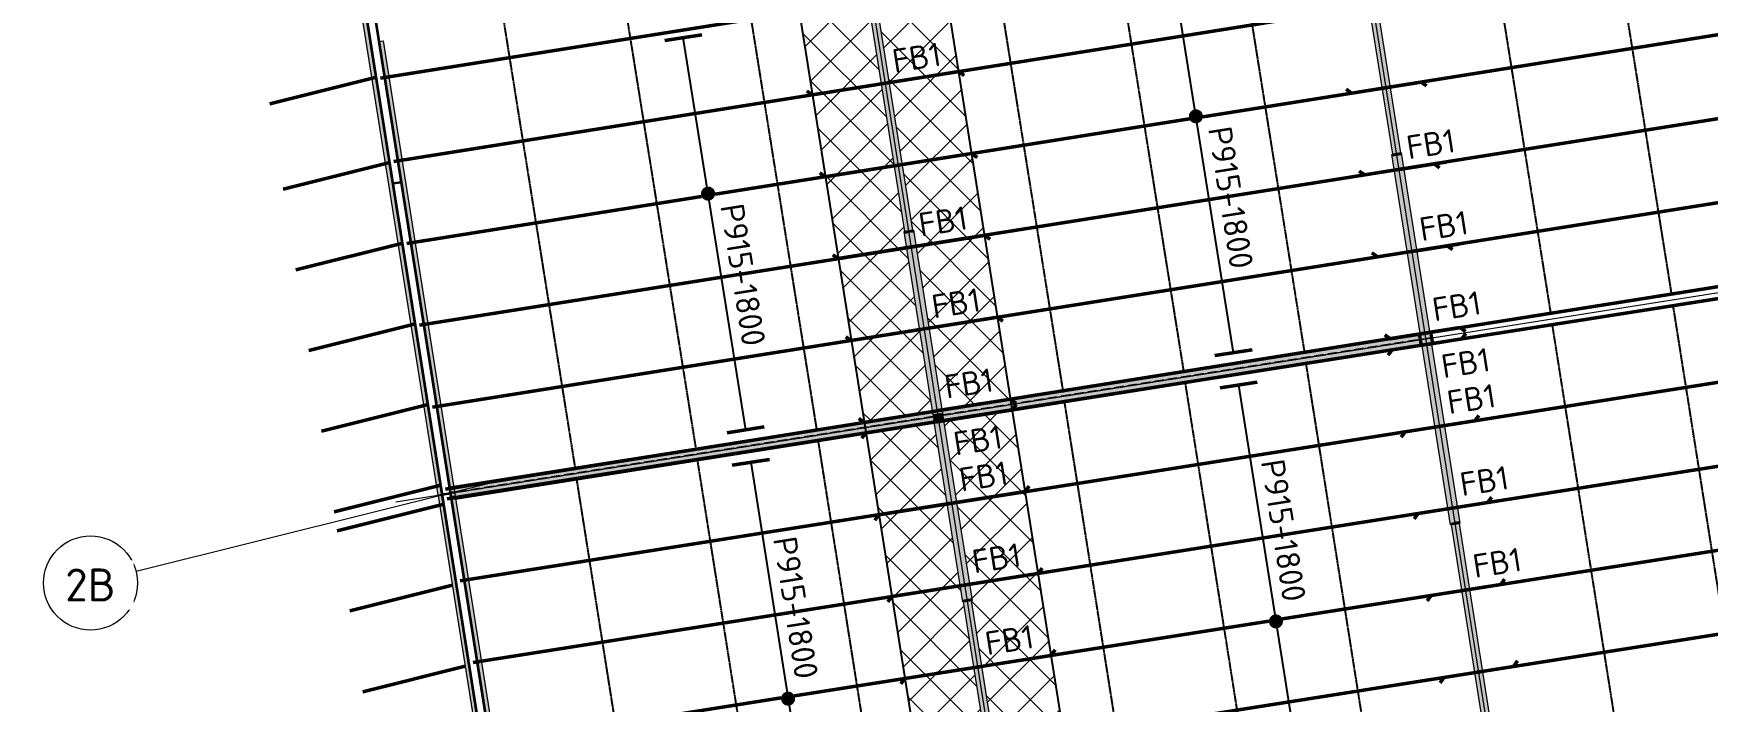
# Model space of a CAD drawing. Header units: millimetres. Extents: x 632 to 248581, y -2790 to 4057238.
# Drawn here: x 25922 to 61512, y 4014348 to 4028550 of the extents above; entities that cross this region are included whole.
import ezdxf

# ---------------------------------------------------------------- set-up
doc = ezdxf.new("R2010")
doc.units = ezdxf.units.MM
for name, pattern in [('Dash', [7, 5, -2]), ('Hidden', [4, 3, -1]), ('Hidden Half', [3, 2, -1])]:
    doc.linetypes.add(name, pattern=pattern)
for name, color, linetype, lineweight in [('A-010-M_LINE', 90, 'Continuous', 13), ('A-200-M_WALL_EXT', 113, 'Continuous', 13), ('S-280-A_STRUCT_FRAME', 2, 'Continuous', 18), ('S-280-M_COLUMN', 52, 'Continuous', 13), ('S-280-M_STRUCT_FRAME', 12, 'Continuous', 13), ('S-280-MH_COLUMN', 52, 'Hidden Half', 13), ('Z-000-T_TEXT', 131, 'Continuous', 25), ('Z-030-M_GRID', 191, 'Continuous', 13), ('Z-033_T_GRIDREF', 31, 'Continuous', 13), ('Z-060-M_DETAIL', 92, 'Continuous', 25)]:
    doc.layers.add(name, color=color, linetype=linetype, lineweight=lineweight)
doc.styles.add('ISOCPEUR_1', font='isocpeur.ttf', dxfattribs={"height": 700})
doc.styles.add('ISOCPEUR_2', font='isocpeur.ttf', dxfattribs={"height": 500})
doc.styles.add('ISOCPEUR_3', font='isocpeur.ttf', dxfattribs={"height": 2.5})

# ---------------------------------------------------------------- blocks, each defined once
blk = doc.blocks.new('NRP_Framing-Steel-Purlin Z - P916 - EZ250-24-4044938-S6_011 - UPPER PURLIN PLAN - PART 3')
at = {"layer": 'S-280-M_STRUCT_FRAME', "color": 1, "lineweight": 50}
blk.add_line((-2326709, 4027054), (-2324469, 4027613), dxfattribs=at)
blk = doc.blocks.new('NRP_Framing-Steel-Purlin Z - P916 - EZ250-24-4051348-S6_011 - UPPER PURLIN PLAN - PART 3')
at = {"layer": 'S-280-M_STRUCT_FRAME', "color": 1, "lineweight": 50}
blk.add_line((-2326421, 4025239), (-2324181, 4025798), dxfattribs=at)
blk = doc.blocks.new('NRP_Framing-Steel-Purlin Z - P916 - EZ250-24-4051337-S6_011 - UPPER PURLIN PLAN - PART 3')
at = {"layer": 'S-280-M_STRUCT_FRAME', "color": 1, "lineweight": 50}
blk.add_line((-2326150, 4023525), (-2323910, 4024083), dxfattribs=at)
blk = doc.blocks.new('NRP_Framing-Steel-Purlin Z - P916 - EZ250-24-4051338-S6_011 - UPPER PURLIN PLAN - PART 3')
at = {"layer": 'S-280-M_STRUCT_FRAME', "color": 1, "lineweight": 50}
blk.add_line((-2325878, 4021810), (-2323638, 4022369), dxfattribs=at)
blk = doc.blocks.new('NRP_Framing-Steel-Purlin Z - P916 - EZ250-24-4051339-S6_011 - UPPER PURLIN PLAN - PART 3')
at = {"layer": 'S-280-M_STRUCT_FRAME', "color": 1, "lineweight": 50}
blk.add_line((-2325607, 4020096), (-2323367, 4020655), dxfattribs=at)
blk = doc.blocks.new('NRP_Framing-Steel-Purlin Z - P916 - EZ250-24-4045172-S6_011 - UPPER PURLIN PLAN - PART 3')
at = {"layer": 'S-280-M_STRUCT_FRAME', "color": 1, "lineweight": 50}
blk.add_line((-2325335, 4018381), (-2323071, 4018946), dxfattribs=at)
blk = doc.blocks.new('NRP_Framing-Steel-Purlin Z - P915 - EZ250-19-4046628-S6_011 - UPPER PURLIN PLAN - PART 3')
at = {"layer": 'S-280-M_STRUCT_FRAME', "color": 3, "lineweight": 50}
for p, q in [((-2248122, 4021500), (-2259976, 4019630)), ((-2248039, 4021614), (-2248122, 4021500)), ((-2259976, 4019630), (-2260059, 4019516))]:
    blk.add_line(p, q, dxfattribs=at)
blk = doc.blocks.new('NRP_Framing-Steel-Purlin Z - P916 - EZ250-24-4046571-S6_011 - UPPER PURLIN PLAN - PART 3')
at = {"layer": 'S-280-M_STRUCT_FRAME', "color": 1, "lineweight": 50}
for p, q in [((-2312341, 4029512), (-2324353, 4027601)), ((-2312227, 4029429), (-2312341, 4029512))]:
    blk.add_line(p, q, dxfattribs=at)
blk = doc.blocks.new('NRP_Framing-Steel-Purlin Z - P914 - EZ250-15-4047701-S6_011 - UPPER PURLIN PLAN - PART 3')
at = {"layer": 'S-280-M_STRUCT_FRAME', "color": 150, "lineweight": 50}
for p, q in [((-2249423, 4030349), (-2249506, 4030235)), ((-2249506, 4030235), (-2261359, 4028366)), ((-2261359, 4028366), (-2261443, 4028252))]:
    blk.add_line(p, q, dxfattribs=at)
blk = doc.blocks.new('NRP_Framing-Steel-Purlin Z - P915 - EZ250-19-4046630-S6_011 - UPPER PURLIN PLAN - PART 3')
at = {"layer": 'S-280-M_STRUCT_FRAME', "color": 3, "lineweight": 50}
for p, q in [((-2299981, 4013322), (-2312650, 4011324)), ((-2299898, 4013436), (-2299981, 4013322)), ((-2312650, 4011324), (-2312733, 4011210))]:
    blk.add_line(p, q, dxfattribs=at)
blk = doc.blocks.new('NRP_Framing-Steel-Purlin Z - P915 - EZ250-19-4047691-S6_011 - UPPER PURLIN PLAN - PART 3')
at = {"layer": 'S-280-M_STRUCT_FRAME', "color": 3, "lineweight": 50}
for p, q in [((-2310839, 4020664), (-2310922, 4020550)), ((-2310922, 4020550), (-2322936, 4018656))]:
    blk.add_line(p, q, dxfattribs=at)
blk = doc.blocks.new('NRP_Framing-Steel-Purlin Z - P914 - EZ250-15-4047702-S6_011 - UPPER PURLIN PLAN - PART 3')
at = {"layer": 'S-280-M_STRUCT_FRAME', "color": 150, "lineweight": 50}
for p, q in [((-2249555, 4030544), (-2261406, 4028659)), ((-2249440, 4030462), (-2249555, 4030544)), ((-2261406, 4028659), (-2261520, 4028742))]:
    blk.add_line(p, q, dxfattribs=at)
blk = doc.blocks.new('NRP_Framing-Steel-Purlin Z - P915 - EZ250-19-4046631-S6_011 - UPPER PURLIN PLAN - PART 3')
at = {"layer": 'S-280-M_STRUCT_FRAME', "color": 3, "lineweight": 50}
for p, q in [((-2302787, 4031032), (-2315452, 4029017)), ((-2302672, 4030949), (-2302787, 4031032)), ((-2315452, 4029017), (-2315567, 4029099))]:
    blk.add_line(p, q, dxfattribs=at)
blk = doc.blocks.new('NRP_Framing-Steel-Purlin Z - P915 - EZ250-19-4047692-S6_011 - UPPER PURLIN PLAN - PART 3')
at = {"layer": 'S-280-M_STRUCT_FRAME', "color": 3, "lineweight": 50}
for p, q in [((-2310958, 4020776), (-2322969, 4018865)), ((-2310844, 4020693), (-2310958, 4020776))]:
    blk.add_line(p, q, dxfattribs=at)
blk = doc.blocks.new('NRP_Framing-Steel-Purlin Z - P915 - EZ250-19-4047824-S6_011 - UPPER PURLIN PLAN - PART 3')
at = {"layer": 'S-280-M_STRUCT_FRAME', "color": 3, "lineweight": 50}
for p, q in [((-2310563, 4018924), (-2310646, 4018810)), ((-2310646, 4018810), (-2322661, 4016915))]:
    blk.add_line(p, q, dxfattribs=at)
blk = doc.blocks.new('NRP_Framing-Steel-Purlin Z - P915 - EZ250-19-V14-S6_011 - UPPER PURLIN PLAN - PART 3')
at = {"layer": 'S-280-M_STRUCT_FRAME', "color": 3, "lineweight": 50}
for p, q in [((-2300538, 4016836), (-2305178, 4016104)), ((-2300455, 4016950), (-2300538, 4016836)), ((-2305466, 4016059), (-2313207, 4014838)), ((-2313207, 4014838), (-2313290, 4014724))]:
    blk.add_line(p, q, dxfattribs=at)
blk = doc.blocks.new('NRP_Framing-Steel-Purlin Z - P915 - EZ250-19-V15-S6_011 - UPPER PURLIN PLAN - PART 3')
at = {"layer": 'S-280-M_STRUCT_FRAME', "color": 3, "lineweight": 50}
for p, q in [((-2310095, 4015329), (-2315551, 4014469)), ((-2310011, 4015443), (-2310095, 4015329)), ((-2315837, 4014423), (-2322109, 4013434))]:
    blk.add_line(p, q, dxfattribs=at)
blk = doc.blocks.new('NRP_Framing-Steel-Purlin Z - P915 - EZ250-19-4048004-S6_011 - UPPER PURLIN PLAN - PART 3')
at = {"layer": 'S-280-M_STRUCT_FRAME', "color": 3, "lineweight": 50}
for p, q in [((-2311233, 4022517), (-2323245, 4020605)), ((-2311119, 4022434), (-2311233, 4022517))]:
    blk.add_line(p, q, dxfattribs=at)
blk = doc.blocks.new('NRP_Framing-Steel-Purlin Z - P915 - EZ250-19-V19-S6_011 - UPPER PURLIN PLAN - PART 3')
at = {"layer": 'S-280-M_STRUCT_FRAME', "color": 3, "lineweight": 50}
for p, q in [((-2302230, 4027518), (-2306869, 4026780)), ((-2302116, 4027435), (-2302230, 4027518)), ((-2307157, 4026734), (-2314896, 4025503)), ((-2314896, 4025503), (-2315010, 4025585))]:
    blk.add_line(p, q, dxfattribs=at)
blk = doc.blocks.new('NRP_Framing-Steel-Purlin Z - P915 - EZ250-19-V20-S6_011 - UPPER PURLIN PLAN - PART 3')
at = {"layer": 'S-280-M_STRUCT_FRAME', "color": 3, "lineweight": 50}
for p, q in [((-2311785, 4025998), (-2317239, 4025130)), ((-2311670, 4025915), (-2311785, 4025998)), ((-2317526, 4025084), (-2323796, 4024087))]:
    blk.add_line(p, q, dxfattribs=at)
blk = doc.blocks.new('NRP_Framing-Steel-Purlin Z - P916 - EZ250-24-4062107-S6_011 - UPPER PURLIN PLAN - PART 3')
at = {"layer": 'S-280-M_STRUCT_FRAME', "color": 1, "lineweight": 50}
blk.add_line((-2322551, 4015096), (-2324729, 4014553), dxfattribs=at)
blk = doc.blocks.new('NRP_Framing-Steel-Purlin Z - P916 - EZ250-24-4062108-S6_011 - UPPER PURLIN PLAN - PART 3')
at = {"layer": 'S-280-M_STRUCT_FRAME', "color": 1, "lineweight": 50}
blk.add_line((-2322823, 4016819), (-2325002, 4016276), dxfattribs=at)
blk = doc.blocks.new('NRP_Framing-Steel-Purlin Z - P916 - EZ250-24-4052267-S6_011 - UPPER PURLIN PLAN - PART 3')
at = {"layer": 'S-280-M_STRUCT_FRAME', "color": 1, "lineweight": 50}
blk.add_line((-2323007, 4018543), (-2325271, 4017979), dxfattribs=at)
blk = doc.blocks.new('NRP_Framing-Steel-EA - RA728 - 90x90x8EA-4104764-S6_011 - UPPER PURLIN PLAN - PART 3')
at = {"layer": 'S-280-M_STRUCT_FRAME', "linetype": 'Dash'}
blk.add_hatch(color=9, dxfattribs=at).paths.add_polyline_path([(-2323128, 4018732), (-2323039, 4018746), (-2325860, 4036557), (-2325949, 4036543), (-2324277, 4025985)])
at = {"layer": 'S-280-M_STRUCT_FRAME', "color": 55}
for p, q in [((-2325949, 4036543), (-2325860, 4036557)), ((-2323128, 4018732), (-2325949, 4036543)), ((-2325860, 4036557), (-2324087, 4025364)), ((-2323039, 4018746), (-2323128, 4018732)), ((-2323128, 4018731), (-2323047, 4018744)), ((-2323128, 4018732), (-2323128, 4018731))]:
    blk.add_line(p, q, dxfattribs=at)
at = {"layer": 'S-280-M_STRUCT_FRAME', "color": 55, "linetype": 'Dash'}
for p, q in [((-2323047, 4018744), (-2323046, 4018737)), ((-2323046, 4018737), (-2323038, 4018738))]:
    blk.add_line(p, q, dxfattribs=at)
blk = doc.blocks.new('NRP_Framing-Steel-PFC - R308 - 250PFC-4012580-S6_011 - UPPER PURLIN PLAN - PART 3')
at = {"layer": 'S-280-M_STRUCT_FRAME', "linetype": 'Dash'}
for points in [[(-2323124, 4018718), (-2323043, 4018732), (-2323047, 4018742), (-2323126, 4018729)], [(-2323124, 4018717), (-2323035, 4018731), (-2323039, 4018743), (-2323045, 4018741), (-2323045, 4018731), (-2323124, 4018718)], [(-2319216, 3994041), (-2319127, 3994055), (-2323035, 4018731), (-2323124, 4018717), (-2321424, 4007986)]]:
    blk.add_hatch(color=9, dxfattribs=at).paths.add_polyline_path(points)
at = {"layer": 'S-280-M_STRUCT_FRAME', "color": 55}
for p, q in [((-2323047, 4018743), (-2323126, 4018730)), ((-2323126, 4018729), (-2323046, 4018742)), ((-2323126, 4018730), (-2323126, 4018729)), ((-2323126, 4018729), (-2323124, 4018718)), ((-2323043, 4018731), (-2323124, 4018718)), ((-2323124, 4018717), (-2323035, 4018731)), ((-2323124, 4018718), (-2323124, 4018717)), ((-2323124, 4018717), (-2319216, 3994041)), ((-2323045, 4018742), (-2323043, 4018731)), ((-2323035, 4018731), (-2323037, 4018744)), ((-2319127, 3994055), (-2323035, 4018731))]:
    blk.add_line(p, q, dxfattribs=at)
at = {"layer": 'S-280-M_STRUCT_FRAME', "color": 55, "linetype": 'Dash'}
for p, q in [((-2323037, 4018744), (-2323046, 4018743)), ((-2323046, 4018742), (-2323045, 4018742))]:
    blk.add_line(p, q, dxfattribs=at)
blk = doc.blocks.new('NRP_Framing-Steel-WB - TB136 - 800WB146-4252456-S6_011 - UPPER PURLIN PLAN - PART 3')
at = {"layer": 'S-280-M_STRUCT_FRAME', "linetype": 'Dash'}
blk.add_hatch(color=9, dxfattribs=at).paths.add_polyline_path([(-10366, -138), (-61, -138), (-61, -20), (148, -22), (148, -138), (10406, -138), (10406, 137), (148, 137), (148, -7), (-61, -6), (-61, 137), (-10366, 137), (-10366, -103)])
at = {"layer": 'S-280-M_STRUCT_FRAME', "color": 55, "linetype": 'Dash'}
for p, q in [((-10443, -138), (-10443, 137)), ((-10443, 137), (-10366, 137)), ((-10366, 5), (-10443, 5)), ((-61, 5), (-10366, 5)), ((-61, 137), (148, 137)), ((148, 5), (-61, 5)), ((10406, 5), (148, 5)), ((-10366, -5), (-10443, -5)), ((-10443, -138), (-10366, -138)), ((-61, -5), (-10366, -5)), ((148, -5), (-61, -5)), ((-61, -138), (148, -138)), ((10406, -5), (148, -5))]:
    blk.add_line(p, q, dxfattribs=at)
at = {"layer": 'S-280-M_STRUCT_FRAME', "color": 55}
for p, q in [((-10366, 137), (-61, 137)), ((148, 137), (10406, 137)), ((10406, 137), (10406, -138)), ((-10366, -138), (-61, -138)), ((148, -138), (10406, -138))]:
    blk.add_line(p, q, dxfattribs=at)
blk = doc.blocks.new('NRP_Bridging Plan _v2_ - 3 Rows-4056086-S6_011 - UPPER PURLIN PLAN - PART 3')
at = {"layer": 'Z-060-M_DETAIL', "linetype": 'Hidden'}
for p, q in [((2270, 10164), (2270, -9588)), ((4870, 10164), (4870, -9588)), ((7470, 10164), (7470, -9588))]:
    blk.add_line(p, q, dxfattribs=at)
blk = doc.blocks.new('NRP_Bridging Plan _v2_ - 3 Rows-4056164-S6_011 - UPPER PURLIN PLAN - PART 3')
at = {"layer": 'Z-060-M_DETAIL', "linetype": 'Hidden'}
for p, q in [((2270, -10100), (2270, 9588)), ((4870, -10100), (4870, 9588)), ((7470, -10100), (7470, 9588))]:
    blk.add_line(p, q, dxfattribs=at)
blk = doc.blocks.new('NRP_Extent _v2_ - 1-200-4253790-S6_011 - UPPER PURLIN PLAN - PART 3')
at = {"layer": 'Z-060-M_DETAIL'}
blk.add_hatch(color=256, dxfattribs=at).paths.add_polyline_path([(-145, 39), (-150, 0), (-145, -39), (-130, -75), (-106, -106), (-75, -130), (-39, -145), (0, -150), (39, -145), (75, -130), (106, -106), (130, -75), (145, -39), (150, 0), (145, 39), (130, 75), (106, 106), (75, 130), (39, 145), (0, 150), (-39, 145), (-75, 130), (-106, 106), (-130, 75)])
at = {"layer": 'Z-060-M_DETAIL', "lineweight": 50}
for p, q in [((-3358, 400), (-3358, -400)), ((5087, 400), (5087, -400))]:
    blk.add_line(p, q, dxfattribs=at)
at = {"layer": 'Z-060-M_DETAIL'}
blk.add_line((5087, 0), (-3358, 0), dxfattribs=at)
blk = doc.blocks.new('NRP_Extent _v2_ - 1-200-4253866-S6_011 - UPPER PURLIN PLAN - PART 3')
at = {"layer": 'Z-060-M_DETAIL'}
blk.add_hatch(color=256, dxfattribs=at).paths.add_polyline_path([(145, -39), (150, 0), (145, 39), (130, 75), (106, 106), (75, 130), (39, 145), (0, 150), (-39, 145), (-75, 130), (-106, 106), (-130, 75), (-145, 39), (-150, 0), (-145, -39), (-129, -76), (-106, -106), (-75, -130), (-39, -145), (0, -150), (39, -145), (75, -130), (106, -106), (130, -75)])
at = {"layer": 'Z-060-M_DETAIL', "lineweight": 50}
for p, q in [((-3358, -400), (-3358, 400)), ((5087, -400), (5087, 400))]:
    blk.add_line(p, q, dxfattribs=at)
at = {"layer": 'Z-060-M_DETAIL'}
blk.add_line((5087, 0), (-3358, 0), dxfattribs=at)
blk = doc.blocks.new('Grid - NRP_Grid-Head-320187-S6_011 - UPPER PURLIN PLAN - PART 3')
at = {"layer": 'Z-033_T_GRIDREF'}
blk.add_circle((0, 0), 5, dxfattribs=at)
blk = doc.blocks.new('NRP_Fly Brace BN - FB1-4028766-S6_011 - UPPER PURLIN PLAN - PART 3')
at = {"layer": 'Z-000-T_TEXT'}
blk.add_line((0, 0), (5, 0), dxfattribs=at)
at = {"layer": 'Z-000-T_TEXT', "lineweight": 13, "insert": (1.11, 3.49), "char_height": 2.5, "width": 6.0928, "attachment_point": 1, "style": 'ISOCPEUR_3'}
blk.add_mtext('FB1', dxfattribs=at)
blk = doc.blocks.new('NRP_Fly Brace BN - FB1-4067984-S6_011 - UPPER PURLIN PLAN - PART 3')
at = {"layer": 'Z-000-T_TEXT'}
blk.add_line((0, 0), (5, 0), dxfattribs=at)
at = {"layer": 'Z-000-T_TEXT', "lineweight": 13, "insert": (1.11, -1.27), "char_height": 2.5, "width": 6.0928, "attachment_point": 1, "style": 'ISOCPEUR_3'}
blk.add_mtext('FB1', dxfattribs=at)

msp = doc.modelspace()

# ---------------------------------------------------------------- hatches: boundary and pattern name
at = {"layer": 'S-280-M_COLUMN'}
h = msp.add_hatch(color=256, dxfattribs=at)
h.paths.add_polyline_path([(55423.9, 4021916.4), (55444.1, 4021919.6), (55443.2, 4021925.6), (55428.8, 4021923.3), (55391.6, 4022158.4), (55405.9, 4022161), (55405, 4022166.6), (55384.7, 4022163.3), (55403.8, 4022043.1)])
h.paths.add_polyline_path([(55650.5, 4021952.3), (55670.8, 4021955.5), (55631, 4022202.3), (55611.5, 4022198.8), (55612.4, 4022193.3), (55626.7, 4022195.6), (55663.9, 4021960.5), (55649.6, 4021958.3), (55650.5, 4021952.8)])
at = {"layer": 'S-280-M_STRUCT_FRAME'}
for points in [[(54819.7, 4025983.5), (54988.6, 4026010.3), (53214.7, 4037209.3), (53045.8, 4037182.6), (54819.4, 4025985.4)], [(44449, 4024340.9), (44617.8, 4024367.6), (42825, 4035686.7), (42656.1, 4035660), (44188.5, 4025985.4)], [(55424.6, 4022043.1), (55631, 4022075.8), (55007.4, 4026012.8), (54801, 4025980.1)], [(54988.6, 4026010.3), (54952.9, 4026004.2), (54955.8, 4026004.7)], [(44636.7, 4024370.2), (44430.2, 4024337.5), (45047.7, 4020439.2), (45254.1, 4020471.9)], [(44617.8, 4024367.6), (44582.5, 4024361.7), (44585.2, 4024362.1)], [(55631, 4022075.8), (55424.6, 4022043.1), (56048.1, 4018106), (56254.6, 4018138.7)], [(45054.8, 4020394.7), (45152.9, 4020410.2), (45146.1, 4020453.4), (45047.9, 4020437.9), (45052.3, 4020410.2)], [(45064, 4020336), (45162, 4020353.1), (45155.4, 4020394.7), (45057.2, 4020379.2), (45059.1, 4020367.3)], [(45677.4, 4016463.9), (45883.8, 4016496.6), (45270.7, 4020367.3), (45064.3, 4020334.6), (45448.2, 4017910.8)], [(45163, 4020411.8), (45261.2, 4020427.4), (45254.1, 4020470.5), (45156.2, 4020454.9), (45158.7, 4020439.2)], [(45172.3, 4020353.1), (45270.5, 4020368.7), (45263.6, 4020411.9), (45165.7, 4020394.7), (45170, 4020367.3)], [(57840.8, 4006909.6), (58009.7, 4006936.4), (56235.9, 4018135.4), (56067, 4018108.7), (57526, 4008896.9)], [(56235.9, 4018135.4), (56211.7, 4018131.9), (56209.6, 4018131.6)], [(56235.9, 4018135.4), (56233.9, 4018135.4), (56211.7, 4018131.9)], [(47481.1, 4005197.2), (47650, 4005223.9), (45865.1, 4016492.9), (45696.6, 4016463.9), (46746.3, 4009836.2)], [(45865.1, 4016492.9), (45793.8, 4016482.3), (45787.9, 4016481.4)], [(45865.1, 4016492.9), (45865, 4016493.6), (45793.8, 4016482.3)]]:
    msp.add_hatch(color=9, dxfattribs=at).paths.add_polyline_path(points)
h = msp.add_hatch(color=9, dxfattribs=at)
h.paths.add_polyline_path([(34797.7, 4018702.3), (34886.6, 4018716.4), (34873.1, 4018787.9), (34786.3, 4018774.2), (34793.1, 4018731.5)])
h.paths.add_polyline_path([(34784.2, 4018787.9), (34873.1, 4018802), (33354.2, 4028391.3), (33265.3, 4028377.3), (34528.4, 4020402.4)])
h = msp.add_hatch(color=9, dxfattribs=at)
h.paths.add_polyline_path([(45163, 4020411.8), (45156.2, 4020455), (45146.1, 4020453.4), (45152.9, 4020410.2), (45156.2, 4020410.7)])
h.paths.add_polyline_path([(45261.4, 4020426), (45261.2, 4020427.4), (45172.7, 4020413.2)])
h = msp.add_hatch(color=9, dxfattribs=at)
h.paths.add_polyline_path([(45172.3, 4020353.1), (45165.5, 4020396.3), (45155.6, 4020393.3), (45162.2, 4020351.5)])
h.paths.add_polyline_path([(45270.7, 4020367.3), (45270.5, 4020368.7), (45172.3, 4020353.1)])
h = msp.add_hatch(color=9, dxfattribs=at)
h.paths.add_polyline_path([(36307.4, 4009170.8), (36396.3, 4009184.9), (34886.6, 4018715.7), (34797.9, 4018701.2), (36228.1, 4009671.5)])
h.paths.add_polyline_path([(34786.3, 4018774.2), (34875.2, 4018788.3), (34873.1, 4018801.8), (34784.2, 4018787.7)])
at = {"layer": 'Z-060-M_DETAIL', "lineweight": 18}
h = msp.add_hatch(dxfattribs=at)
h.set_pattern_fill('FP_4', color=8, style=0, pattern_type=2)
h.set_pattern_definition([(45, (2357652.53, 0), (-424.26407, 424.26407), []), (135, (2357652.53, 0), (-424.26407, -424.26407), [])])
h.paths.add_polyline_path([(46698.9, 4000614.6), (49810.5, 4001105.2), (46734.2, 4020527.4), (45281.8, 4020297.4), (45883.8, 4016496.6), (45865.1, 4016492.9), (47645.4, 4005263.3), (47653.4, 4005263.3), (48283.1, 4001287.5), (48095.5, 4001257.8), (47465.7, 4005234.9), (47474.9, 4005236.3), (45696.1, 4016466.8), (45677.4, 4016463.9), (45075.3, 4020264.7), (43622.9, 4020034.6), (46517.2, 4001761.7)])
h.paths.add_polyline_path([(43579.9, 4020306.2), (45032.3, 4020536.3), (44430.2, 4024337.5), (44449, 4024340.9), (42660.8, 4035620.7), (42652.7, 4035620.7), (42023, 4039596.5), (42210.6, 4039626.3), (42840.4, 4035649.2), (42831.2, 4035647.7), (44620, 4024367.6), (44636.7, 4024370.2), (45238.7, 4020569), (46691.1, 4020799), (43626.3, 4040148.8), (40515.4, 4039653.9), (43306.4, 4022033)])

# ---------------------------------------------------------------- linework, layer by layer
at = {"layer": 'A-010-M_LINE', "lineweight": 25}
for p, q in [((49810.5, 4001105.2), (43626.3, 4040148.8)), ((40515.4, 4039653.9), (46698.9, 4000614.6))]:
    msp.add_line(p, q, dxfattribs=at)
at = {"layer": 'A-200-M_WALL_EXT', "lineweight": 35}
for p, q in [((35649.9, 4012203.4), (31484.7, 4038500.6)), ((31657.5, 4038528), (35822.7, 4012230.8)), ((33565.3, 4025364.3), (33738.2, 4025391.7)), ((34613.5, 4018746.8), (34786.3, 4018774.2))]:
    msp.add_line(p, q, dxfattribs=at)
at = {"layer": 'S-280-M_COLUMN', "lineweight": 35}
for p, q in [((55384.7, 4022163.3), (55405, 4022166.6)), ((55423.9, 4021916.4), (55384.7, 4022163.3)), ((55405.9, 4022160.6), (55391.6, 4022158.4)), ((55391.6, 4022158.4), (55428.8, 4021923.3)), ((55611.4, 4022199.3), (55631.7, 4022202.5)), ((55626.7, 4022195.6), (55612.4, 4022193.3)), ((55663.9, 4021960.5), (55626.7, 4022195.6)), ((55631.7, 4022202.5), (55670.8, 4021955.5)), ((55444.1, 4021919.6), (55423.9, 4021916.4)), ((55428.8, 4021923.3), (55443.2, 4021925.6)), ((55649.6, 4021958.3), (55663.9, 4021960.5)), ((55670.8, 4021955.5), (55650.5, 4021952.3))]:
    msp.add_line(p, q, dxfattribs=at)
at = {"layer": 'S-280-M_STRUCT_FRAME', "color": 55}
for p, q in [((54819.7, 4025983.5), (53045.8, 4037182.6)), ((54988.6, 4026010.3), (53214.7, 4037209.3)), ((44449, 4024340.9), (42656.1, 4035660)), ((44617.8, 4024367.6), (42825, 4035686.7)), ((33265.3, 4028377.3), (33354.2, 4028391.3)), ((33738.2, 4025391.8), (33265.3, 4028377.3)), ((33354.2, 4028391.3), (34873.1, 4018801.8)), ((54801, 4025980.1), (55007.4, 4026012.8)), ((55424.6, 4022043.1), (54801, 4025980.1)), ((54988.6, 4026010.3), (54819.7, 4025983.5)), ((55631, 4022075.8), (55007.4, 4026012.8)), ((44430.2, 4024337.5), (44636.7, 4024370.2)), ((45047.7, 4020439.2), (44430.2, 4024337.5)), ((44617.8, 4024367.6), (44449, 4024340.9)), ((45254.1, 4020471.9), (44636.7, 4024370.2)), ((55424.6, 4022043.1), (55631, 4022075.8)), ((55631, 4022075.8), (55424.6, 4022043.1)), ((56254.6, 4018138.7), (55631, 4022075.8)), ((56048.1, 4018106), (55424.6, 4022043.1)), ((45254.1, 4020471.9), (45047.7, 4020439.2)), ((45047.7, 4020439.2), (45047.9, 4020437.9)), ((45047.9, 4020437.9), (45146.1, 4020453.4)), ((45047.9, 4020437.9), (45054.8, 4020394.7)), ((45152.9, 4020410.2), (45054.8, 4020394.7)), ((45054.8, 4020394.7), (45055, 4020393.3)), ((45055, 4020393.3), (45261.4, 4020426)), ((45263.4, 4020413.2), (45057, 4020380.5)), ((45057, 4020380.5), (45057.2, 4020379.2)), ((45057.2, 4020379.2), (45155.4, 4020394.7)), ((45057.2, 4020379.2), (45064, 4020336)), ((45162.2, 4020351.5), (45064, 4020336)), ((45064, 4020336), (45064.3, 4020334.6)), ((45064.3, 4020334.6), (45270.7, 4020367.3)), ((45677.4, 4016463.9), (45064.3, 4020334.6)), ((45146.1, 4020453.4), (45152.9, 4020410.2)), ((45155.4, 4020394.7), (45162.2, 4020351.5)), ((45156.2, 4020455), (45254.3, 4020470.6)), ((45163, 4020411.8), (45156.2, 4020455)), ((45261.2, 4020427.4), (45163, 4020411.8)), ((45165.5, 4020396.3), (45263.6, 4020411.9)), ((45172.3, 4020353.1), (45165.5, 4020396.3)), ((45270.5, 4020368.7), (45172.3, 4020353.1)), ((45254.3, 4020470.6), (45254.1, 4020471.9)), ((45261.2, 4020427.4), (45254.3, 4020470.6)), ((45261.4, 4020426), (45261.2, 4020427.4)), ((45263.6, 4020411.9), (45263.4, 4020413.2)), ((45270.5, 4020368.7), (45263.6, 4020411.9)), ((45270.7, 4020367.3), (45270.5, 4020368.7)), ((45883.8, 4016496.6), (45270.7, 4020367.3)), ((34784.2, 4018787.7), (34873.1, 4018801.8)), ((34886.6, 4018716.4), (34797.7, 4018702.3)), ((34805.7, 4018702.8), (34886.7, 4018715.7)), ((34873.1, 4018801.8), (34875.2, 4018788.3)), ((34875.2, 4018788.3), (34886.6, 4018716.4)), ((34886.7, 4018715.7), (34886.6, 4018716.4)), ((34886.7, 4018715.7), (36396.3, 4009184.9)), ((56254.6, 4018138.7), (56048.1, 4018106)), ((56067, 4018108.7), (56235.9, 4018135.4)), ((57840.8, 4006909.6), (56067, 4018108.7)), ((58009.7, 4006936.4), (56235.9, 4018135.4)), ((45883.8, 4016496.6), (45677.4, 4016463.9)), ((45696.1, 4016466.9), (45696.2, 4016466.1)), ((45696.2, 4016466.1), (45865.1, 4016492.9)), ((47481.1, 4005197.2), (45696.2, 4016466.1)), ((45865.1, 4016492.9), (45865, 4016493.7)), ((47650, 4005223.9), (45865.1, 4016492.9))]:
    msp.add_line(p, q, dxfattribs=at)
at = {"layer": 'S-280-M_STRUCT_FRAME', "color": 55, "linetype": 'Dash'}
for p, q in [((54819.7, 4025983.5), (54819.8, 4025982.5)), ((54819.8, 4025982.5), (54900.7, 4025995.3)), ((54819.8, 4025982.5), (54824.4, 4025953.9)), ((54824.5, 4025952.9), (54993.4, 4025979.6)), ((54900.7, 4025995.3), (54905.2, 4025966.7)), ((54907.9, 4025996.5), (54988.7, 4026009.3)), ((54912.4, 4025967.8), (54907.9, 4025996.5)), ((54907.9, 4025996.5), (54907.9, 4025996.5)), ((54993.3, 4025980.6), (54912.4, 4025967.8)), ((54988.7, 4026009.3), (54988.6, 4026010.3)), ((54993.3, 4025980.6), (54988.7, 4026009.2)), ((54993.4, 4025979.6), (54993.3, 4025980.6)), ((54905.2, 4025966.7), (54824.4, 4025953.9)), ((54824.4, 4025953.9), (54824.5, 4025952.9)), ((44449, 4024340.9), (44449.1, 4024340)), ((44449.1, 4024340), (44530.1, 4024352.9)), ((44449.1, 4024340), (44453.6, 4024311.4)), ((44534.7, 4024324.2), (44453.6, 4024311.4)), ((44453.6, 4024311.4), (44453.8, 4024310.6)), ((44453.8, 4024310.6), (44622.6, 4024337.3)), ((44530.1, 4024352.9), (44534.7, 4024324.2)), ((44536.9, 4024353.9), (44618, 4024366.8)), ((44536.9, 4024353.9), (44536.9, 4024354)), ((44541.5, 4024325.3), (44536.9, 4024353.9)), ((44622.5, 4024338.1), (44541.5, 4024325.3)), ((44618, 4024366.8), (44617.8, 4024367.6)), ((44622.5, 4024338.1), (44618, 4024366.8)), ((44622.6, 4024337.3), (44622.5, 4024338.1)), ((45156.2, 4020455), (45156.1, 4020455.1)), ((45172.3, 4020353), (45172.3, 4020353.1)), ((34790.9, 4018796.7), (34783, 4018795.5)), ((34792, 4018789.7), (34790.9, 4018796.7)), ((34873, 4018802.5), (34792, 4018789.7)), ((34799, 4018694.5), (34806.9, 4018695.8)), ((34806.9, 4018695.8), (34805.7, 4018702.8)), ((56231, 4018166.1), (56062.1, 4018139.3)), ((56062.3, 4018138.3), (56143.1, 4018151.1)), ((56143.1, 4018151.1), (56147.6, 4018122.5)), ((56150.3, 4018152.3), (56231.2, 4018165.1)), ((56154.9, 4018123.6), (56150.3, 4018152.3)), ((56231.2, 4018165.1), (56231, 4018166.1)), ((56235.7, 4018136.5), (56231.2, 4018165.1)), ((56062.1, 4018139.3), (56062.3, 4018138.3)), ((56062.3, 4018138.3), (56066.8, 4018109.7)), ((56147.6, 4018122.5), (56066.8, 4018109.7)), ((56066.8, 4018109.7), (56067, 4018108.7)), ((56235.7, 4018136.4), (56154.9, 4018123.6)), ((56154.9, 4018123.6), (56154.9, 4018123.6)), ((56235.9, 4018135.4), (56235.7, 4018136.4)), ((45860.3, 4016523.2), (45691.4, 4016496.4)), ((45691.4, 4016496.4), (45691.6, 4016495.6)), ((45691.6, 4016495.6), (45772.6, 4016508.4)), ((45691.6, 4016495.6), (45696.1, 4016467)), ((45777.1, 4016479.8), (45696.1, 4016466.9)), ((45772.6, 4016508.4), (45777.1, 4016479.8)), ((45779.4, 4016509.5), (45860.5, 4016522.3)), ((45784, 4016480.9), (45779.4, 4016509.5)), ((45865, 4016493.7), (45784, 4016480.9)), ((45784, 4016480.8), (45784, 4016480.9)), ((45860.5, 4016522.3), (45860.3, 4016523.2)), ((45865, 4016493.7), (45860.5, 4016522.3))]:
    msp.add_line(p, q, dxfattribs=at)
at = {"layer": 'S-280-MH_COLUMN', "lineweight": 35}
for p, q in [((55405, 4022166.6), (55611.4, 4022199.2)), ((55612.3, 4022193.3), (55406, 4022160.6)), ((55443.2, 4021925.6), (55649.5, 4021958.2)), ((55650.5, 4021952.3), (55444.2, 4021919.6))]:
    msp.add_line(p, q, dxfattribs=at)
at = {"layer": 'Z-030-M_GRID'}
for p, q in [((59694.7, 3995751.2), (51658, 4046491)), ((49323.9, 3994109), (41287.3, 4044848.4)), ((38957.4, 3992440.2), (30916.6, 4043205.8)), ((33625.3, 4018590.3), (130256.7, 4033895.8))]:
    msp.add_line(p, q, dxfattribs=at)

# ---------------------------------------------------------------- block references
at = {"layer": 'S-280-M_STRUCT_FRAME', "color": 55, "linetype": 'Dash'}
for name in ['NRP_Framing-Steel-EA - RA728 - 90x90x8EA-4104764-S6_011 - UPPER PURLIN PLAN - PART 3', 'NRP_Framing-Steel-PFC - R308 - 250PFC-4012580-S6_011 - UPPER PURLIN PLAN - PART 3']:
    msp.add_blockref(name, (2357652.5, 0), dxfattribs=at)
at = {"layer": 'S-280-M_STRUCT_FRAME', "color": 1, "lineweight": 50}
for name in ['NRP_Framing-Steel-Purlin Z - P916 - EZ250-24-4046571-S6_011 - UPPER PURLIN PLAN - PART 3', 'NRP_Framing-Steel-Purlin Z - P916 - EZ250-24-4044938-S6_011 - UPPER PURLIN PLAN - PART 3', 'NRP_Framing-Steel-Purlin Z - P916 - EZ250-24-4051348-S6_011 - UPPER PURLIN PLAN - PART 3', 'NRP_Framing-Steel-Purlin Z - P916 - EZ250-24-4051337-S6_011 - UPPER PURLIN PLAN - PART 3', 'NRP_Framing-Steel-Purlin Z - P916 - EZ250-24-4051338-S6_011 - UPPER PURLIN PLAN - PART 3', 'NRP_Framing-Steel-Purlin Z - P916 - EZ250-24-4051339-S6_011 - UPPER PURLIN PLAN - PART 3', 'NRP_Framing-Steel-Purlin Z - P916 - EZ250-24-4045172-S6_011 - UPPER PURLIN PLAN - PART 3', 'NRP_Framing-Steel-Purlin Z - P916 - EZ250-24-4052267-S6_011 - UPPER PURLIN PLAN - PART 3', 'NRP_Framing-Steel-Purlin Z - P916 - EZ250-24-4062108-S6_011 - UPPER PURLIN PLAN - PART 3', 'NRP_Framing-Steel-Purlin Z - P916 - EZ250-24-4062107-S6_011 - UPPER PURLIN PLAN - PART 3']:
    msp.add_blockref(name, (2357652.5, 0), dxfattribs=at)
at = {"layer": 'S-280-M_STRUCT_FRAME', "color": 3, "lineweight": 50}
for name, p in [('NRP_Framing-Steel-Purlin Z - P915 - EZ250-19-4046631-S6_011 - UPPER PURLIN PLAN - PART 3', (2357933.4, -1773.4)), ('NRP_Framing-Steel-Purlin Z - P915 - EZ250-19-4047692-S6_011 - UPPER PURLIN PLAN - PART 3', (2356549.8, 6962.3)), ('NRP_Framing-Steel-Purlin Z - P915 - EZ250-19-V19-S6_011 - UPPER PURLIN PLAN - PART 3', (2357652.5, 0)), ('NRP_Framing-Steel-Purlin Z - P915 - EZ250-19-V20-S6_011 - UPPER PURLIN PLAN - PART 3', (2357652.5, 0)), ('NRP_Framing-Steel-Purlin Z - P915 - EZ250-19-4046631-S6_011 - UPPER PURLIN PLAN - PART 3', (2358484.8, -5254.6)), ('NRP_Framing-Steel-Purlin Z - P915 - EZ250-19-4048004-S6_011 - UPPER PURLIN PLAN - PART 3', (2357376.8, 1740.6)), ('NRP_Framing-Steel-Purlin Z - P915 - EZ250-19-4046631-S6_011 - UPPER PURLIN PLAN - PART 3', (2358760.5, -6995.1)), ('NRP_Framing-Steel-Purlin Z - P915 - EZ250-19-4048004-S6_011 - UPPER PURLIN PLAN - PART 3', (2357652.5, 0)), ('NRP_Framing-Steel-Purlin Z - P915 - EZ250-19-4046631-S6_011 - UPPER PURLIN PLAN - PART 3', (2359036.2, -8735.7)), ('NRP_Framing-Steel-Purlin Z - P915 - EZ250-19-4046630-S6_011 - UPPER PURLIN PLAN - PART 3', (2356268.9, 8735.7)), ('NRP_Framing-Steel-Purlin Z - P915 - EZ250-19-4047692-S6_011 - UPPER PURLIN PLAN - PART 3', (2357652.5, 0)), ('NRP_Framing-Steel-Purlin Z - P915 - EZ250-19-4047691-S6_011 - UPPER PURLIN PLAN - PART 3', (2357652.5, 0)), ('NRP_Framing-Steel-Purlin Z - P915 - EZ250-19-4046630-S6_011 - UPPER PURLIN PLAN - PART 3', (2356544.6, 6995.1)), ('NRP_Framing-Steel-Purlin Z - P915 - EZ250-19-4047824-S6_011 - UPPER PURLIN PLAN - PART 3', (2357652.5, 0)), ('NRP_Framing-Steel-Purlin Z - P915 - EZ250-19-4046630-S6_011 - UPPER PURLIN PLAN - PART 3', (2356820.3, 5254.6)), ('NRP_Framing-Steel-Purlin Z - P915 - EZ250-19-4047824-S6_011 - UPPER PURLIN PLAN - PART 3', (2357928.2, -1740.6)), ('NRP_Framing-Steel-Purlin Z - P915 - EZ250-19-V14-S6_011 - UPPER PURLIN PLAN - PART 3', (2357652.5, 0)), ('NRP_Framing-Steel-Purlin Z - P915 - EZ250-19-V15-S6_011 - UPPER PURLIN PLAN - PART 3', (2357652.5, 0)), ('NRP_Framing-Steel-Purlin Z - P915 - EZ250-19-4046630-S6_011 - UPPER PURLIN PLAN - PART 3', (2357371.6, 1773.4)), ('NRP_Framing-Steel-Purlin Z - P915 - EZ250-19-4046628-S6_011 - UPPER PURLIN PLAN - PART 3', (2316165.2, -6542.2))]:
    msp.add_blockref(name, p, dxfattribs=at)
at = {"layer": 'S-280-M_STRUCT_FRAME', "color": 150, "lineweight": 50}
for name, p in [('NRP_Framing-Steel-Purlin Z - P914 - EZ250-15-4047702-S6_011 - UPPER PURLIN PLAN - PART 3', (2315347.1, -1377.1)), ('NRP_Framing-Steel-Purlin Z - P914 - EZ250-15-4047702-S6_011 - UPPER PURLIN PLAN - PART 3', (2315622.8, -3117.7)), ('NRP_Framing-Steel-Purlin Z - P914 - EZ250-15-4047702-S6_011 - UPPER PURLIN PLAN - PART 3', (2315898.5, -4858.2)), ('NRP_Framing-Steel-Purlin Z - P914 - EZ250-15-4047702-S6_011 - UPPER PURLIN PLAN - PART 3', (2316174.1, -6598.8)), ('NRP_Framing-Steel-Purlin Z - P914 - EZ250-15-4047701-S6_011 - UPPER PURLIN PLAN - PART 3', (2316165.2, -6542.2)), ('NRP_Framing-Steel-Purlin Z - P914 - EZ250-15-4047701-S6_011 - UPPER PURLIN PLAN - PART 3', (2316440.9, -8282.7)), ('NRP_Framing-Steel-Purlin Z - P914 - EZ250-15-4047701-S6_011 - UPPER PURLIN PLAN - PART 3', (2316716.6, -10023.3)), ('NRP_Framing-Steel-Purlin Z - P914 - EZ250-15-4047701-S6_011 - UPPER PURLIN PLAN - PART 3', (2316992.2, -11763.9)), ('NRP_Framing-Steel-Purlin Z - P914 - EZ250-15-4047701-S6_011 - UPPER PURLIN PLAN - PART 3', (2317267.9, -13504.5))]:
    msp.add_blockref(name, p, dxfattribs=at)
at = {"layer": 'S-280-M_STRUCT_FRAME', "color": 55, "linetype": 'Dash', "rotation": 9.000328388144455}
msp.add_blockref('NRP_Framing-Steel-WB - TB136 - 800WB146-4252456-S6_011 - UPPER PURLIN PLAN - PART 3', (45113.8, 4020410), dxfattribs=at)
at = {"layer": 'Z-000-T_TEXT', "lineweight": 13, "xscale": 200, "yscale": 200, "zscale": 200}
for name, p, rotation in [('NRP_Fly Brace BN - FB1-4028766-S6_011 - UPPER PURLIN PLAN - PART 3', (44038.5, 4027479.1), 9.039724395096867), ('NRP_Fly Brace BN - FB1-4028766-S6_011 - UPPER PURLIN PLAN - PART 3', (54968.5, 4025641.9), 8.960932366605096), ('NRP_Fly Brace BN - FB1-4028766-S6_011 - UPPER PURLIN PLAN - PART 3', (44597.8, 4023999.2), 8.960932366605096), ('NRP_Fly Brace BN - FB1-4028766-S6_011 - UPPER PURLIN PLAN - PART 3', (55245.4, 4023901.5), 8.960932366605096), ('NRP_Fly Brace BN - FB1-4028766-S6_011 - UPPER PURLIN PLAN - PART 3', (44874.7, 4022258.9), 8.960932366605096), ('NRP_Fly Brace BN - FB1-4028766-S6_011 - UPPER PURLIN PLAN - PART 3', (55518.1, 4022196.1), 8.960932366605096), ('NRP_Fly Brace BN - FB1-4067984-S6_011 - UPPER PURLIN PLAN - PART 3', (55560.8, 4021926.5), 9.039724409497737), ('NRP_Fly Brace BN - FB1-4028766-S6_011 - UPPER PURLIN PLAN - PART 3', (45147.4, 4020553.5), 8.960932366605096), ('NRP_Fly Brace BN - FB1-4028766-S6_011 - UPPER PURLIN PLAN - PART 3', (55831, 4020220.8), 8.960932366605096), ('NRP_Fly Brace BN - FB1-4067984-S6_011 - UPPER PURLIN PLAN - PART 3', (45190.1, 4020283.8), 9.039724409497737), ('NRP_Fly Brace BN - FB1-4028766-S6_011 - UPPER PURLIN PLAN - PART 3', (45460.3, 4018578.1), 8.960932366605096), ('NRP_Fly Brace BN - FB1-4028766-S6_011 - UPPER PURLIN PLAN - PART 3', (56105.5, 4018480.1), 8.960932366605096), ('NRP_Fly Brace BN - FB1-4028766-S6_011 - UPPER PURLIN PLAN - PART 3', (45734.8, 4016837.4), 8.960932366605096), ('NRP_Fly Brace BN - FB1-4028766-S6_011 - UPPER PURLIN PLAN - PART 3', (56380, 4016739.2), 8.960932366605096), ('NRP_Fly Brace BN - FB1-4028766-S6_011 - UPPER PURLIN PLAN - PART 3', (46009.3, 4015096.6), 8.960932366605096)]:
    msp.add_blockref(name, p, dxfattribs=dict(at, rotation=rotation))
at = {"layer": 'Z-033_T_GRIDREF', "xscale": 199.9999999999999, "yscale": 199.9999999999999, "zscale": 199.9999999999999, "rotation": 103.9934690902124}
msp.add_blockref('Grid - NRP_Grid-Head-320187-S6_011 - UPPER PURLIN PLAN - PART 3', (27133.9, 4016867.2), dxfattribs=at)
at = {"layer": 'Z-060-M_DETAIL', "linetype": 'Hidden'}
for name, p, rotation in [('NRP_Bridging Plan _v2_ - 3 Rows-4056164-S6_011 - UPPER PURLIN PLAN - PART 3', (64044.9, 4033212.9), 189.0791391923992), ('NRP_Bridging Plan _v2_ - 3 Rows-4056164-S6_011 - UPPER PURLIN PLAN - PART 3', (53674.1, 4031570.2), 189.0791391923992), ('NRP_Bridging Plan _v2_ - 3 Rows-4056164-S6_011 - UPPER PURLIN PLAN - PART 3', (43303.4, 4029927.6), 189.0791391923992), ('NRP_Bridging Plan _v2_ - 3 Rows-4056086-S6_011 - UPPER PURLIN PLAN - PART 3', (67088.2, 4014084), 189.0003095978028), ('NRP_Bridging Plan _v2_ - 3 Rows-4056086-S6_011 - UPPER PURLIN PLAN - PART 3', (56717.5, 4012441.3), 189.0003095978028), ('NRP_Bridging Plan _v2_ - 3 Rows-4056086-S6_011 - UPPER PURLIN PLAN - PART 3', (46346.7, 4010798.7), 189.0003095978028)]:
    msp.add_blockref(name, p, dxfattribs=dict(at, rotation=rotation))
at = {"layer": 'Z-060-M_DETAIL'}
for name, p, rotation in [('NRP_Extent _v2_ - 1-200-4253866-S6_011 - UPPER PURLIN PLAN - PART 3', (50634.8, 4026787.6), 279.0397244096842), ('NRP_Extent _v2_ - 1-200-4253866-S6_011 - UPPER PURLIN PLAN - PART 3', (40264.1, 4025145), 279.0397244096842), ('NRP_Extent _v2_ - 1-200-4253790-S6_011 - UPPER PURLIN PLAN - PART 3', (52335.5, 4016050.6), 98.96093236660886), ('NRP_Extent _v2_ - 1-200-4253790-S6_011 - UPPER PURLIN PLAN - PART 3', (41964.7, 4014408), 98.96093236660886)]:
    msp.add_blockref(name, p, dxfattribs=dict(at, rotation=rotation))

# ---------------------------------------------------------------- texts
at = {"layer": 'S-280-A_STRUCT_FRAME', "lineweight": 13, "char_height": 500, "width": 3687.762, "attachment_point": 1, "style": 'ISOCPEUR_2'}
for insert, rotation in [((51383.8, 4026607.2), 279.03972), ((41013.1, 4024964.6), 279.03972), ((52506.8, 4019530.6), 278.96093), ((42136.1, 4017887.9), 278.96093)]:
    msp.add_mtext('P915-1800', dxfattribs=dict(at, insert=insert, rotation=rotation))

# ---------------------------------------------------------------- next in the draw order: texts
at = {"layer": 'Z-033_T_GRIDREF', "insert": (26595.4, 4017175.7), "char_height": 700, "width": 1282.7, "attachment_point": 1, "style": 'ISOCPEUR_1', "bg_fill": 3, "box_fill_scale": 1.25, "bg_fill_color": 256, "bg_fill_true_color": 13158600, "bg_fill_transparency": 0}
msp.add_mtext('2B', dxfattribs=at)

# ---------------------------------------------------------------- next in the draw order: linework, layer by layer
at = {"layer": 'Z-030-M_GRID'}
msp.add_line((35836.6, 4019035.9), (28104.2, 4017109), dxfattribs=at)

doc.saveas('drawing.dxf')
